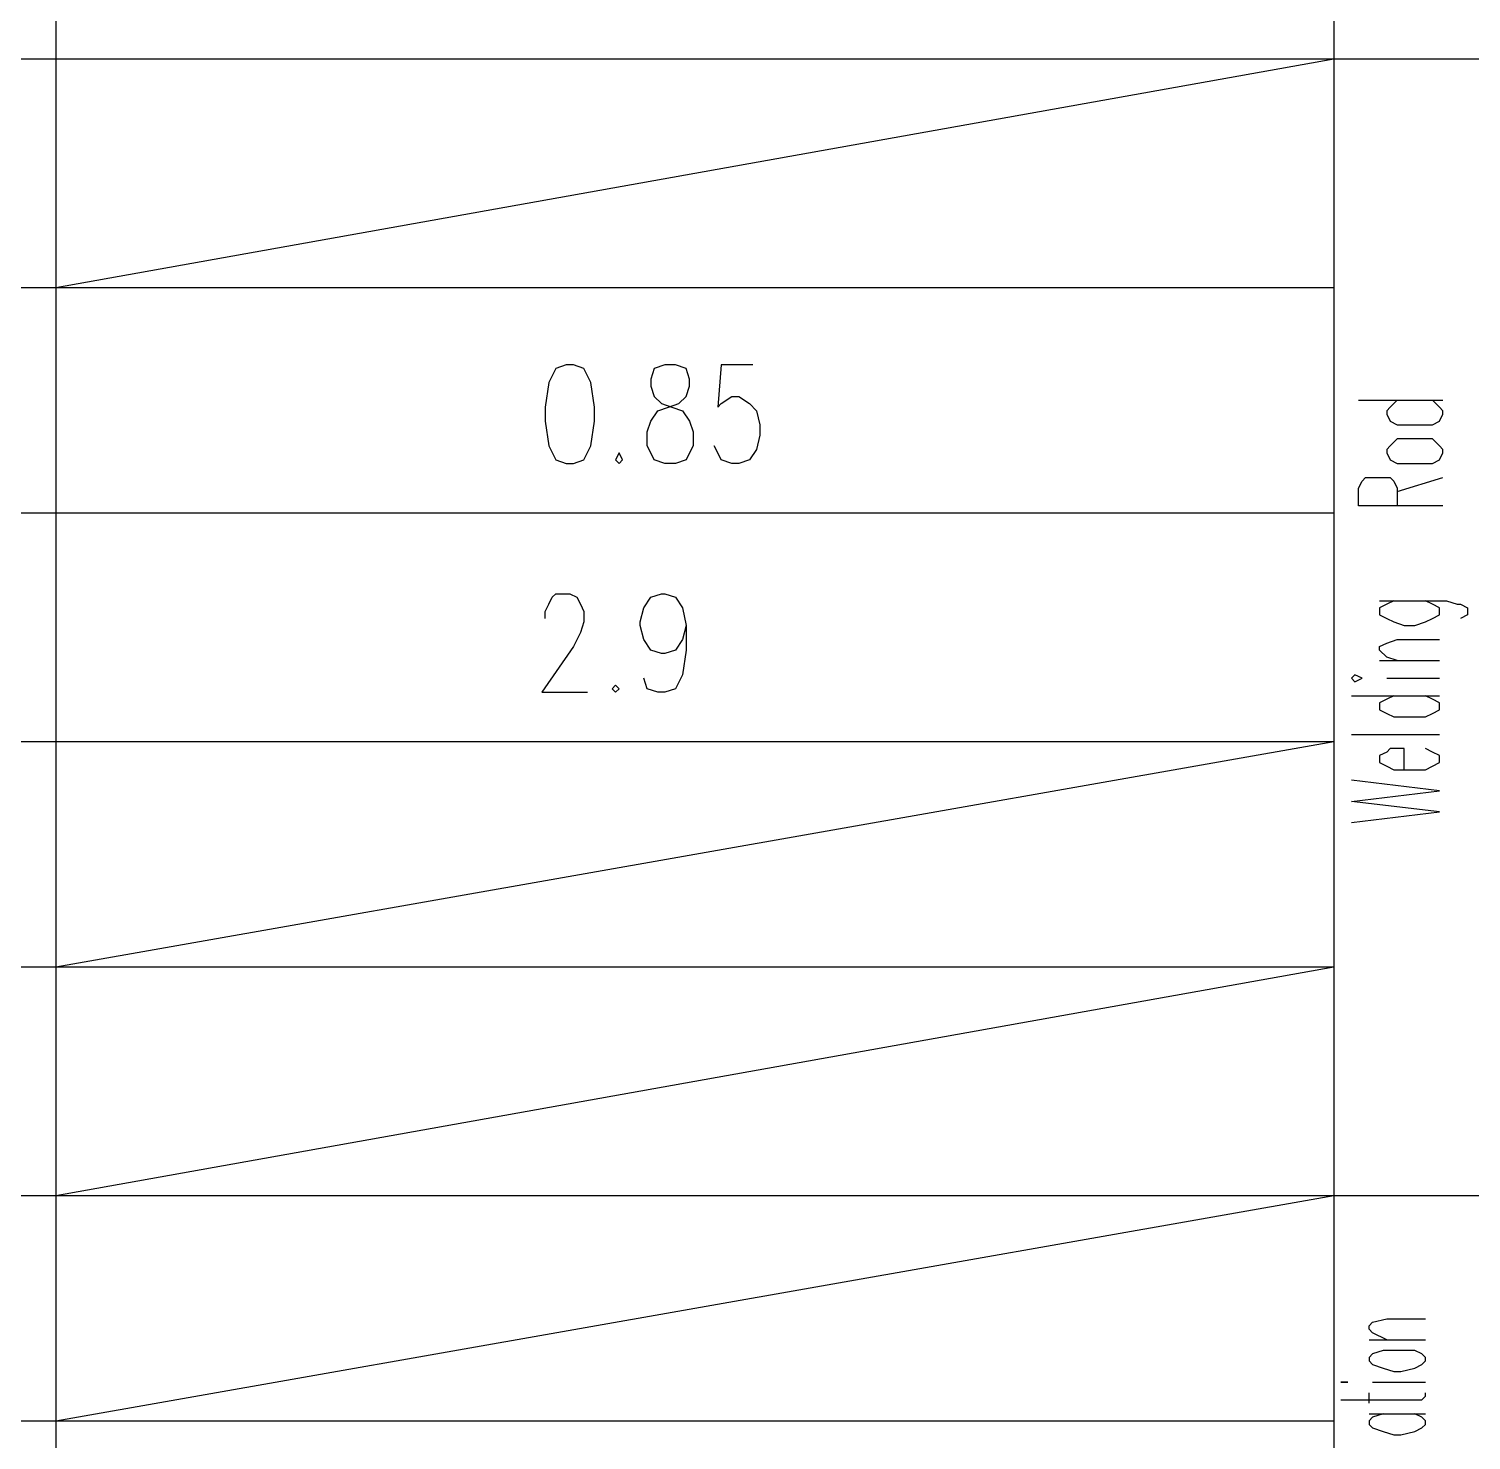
# Model space of a CAD drawing. Extents: x 13.06 to 16.25, y 9.33 to 13.85.
# Drawn here: x 15.4656 to 15.7387, y 13.0643 to 13.3317 of the extents above; entities that cross this region are included whole.
import ezdxf

# ---------------------------------------------------------------- set-up
doc = ezdxf.new("R2010")
doc.units = 0
doc.header["$MEASUREMENT"] = 0
doc.linetypes.add('AUSGEZOGEN', pattern=[0])
doc.layers.get('0').update_dxf_attribs({"linetype": 'AUSGEZOGEN'})

msp = doc.modelspace()

# ---------------------------------------------------------------- linework, layer by layer
for points in [[(15.71267, 13.756), (15.71267, 12.81)], [(15.47067, 13.71333), (15.47067, 12.81)], [(15.22867, 13.326), (15.71267, 13.326)], [(15.47067, 13.28267), (15.71267, 13.326)], [(15.71267, 13.326), (16.19667, 13.326)], [(15.22867, 13.28267), (15.71267, 13.28267)], [(15.56733, 13.268), (15.56533, 13.26733), (15.56533, 13.26733), (15.564, 13.26467), (15.564, 13.26467), (15.56333, 13.26), (15.56333, 13.26), (15.56333, 13.25733), (15.56333, 13.25733), (15.564, 13.25267), (15.564, 13.25267), (15.56533, 13.25), (15.56533, 13.25), (15.56733, 13.24933), (15.56733, 13.24933), (15.56867, 13.24933), (15.56867, 13.24933), (15.57067, 13.25), (15.57067, 13.25), (15.572, 13.25267), (15.572, 13.25267), (15.57267, 13.25733), (15.57267, 13.25733), (15.57267, 13.26), (15.57267, 13.26), (15.572, 13.26467), (15.572, 13.26467), (15.57067, 13.26733), (15.57067, 13.26733), (15.56867, 13.268), (15.56867, 13.268), (15.56733, 13.268), (15.56733, 13.268)], [(15.586, 13.268), (15.584, 13.26733), (15.584, 13.26733), (15.58333, 13.26533), (15.58333, 13.26533), (15.58333, 13.264), (15.58333, 13.264), (15.584, 13.262), (15.584, 13.262), (15.58533, 13.26067), (15.58533, 13.26067), (15.58733, 13.26), (15.58733, 13.26), (15.58933, 13.25933), (15.58933, 13.25933), (15.59067, 13.25733), (15.59067, 13.25733), (15.59133, 13.25533), (15.59133, 13.25533), (15.59133, 13.25267), (15.59133, 13.25267), (15.59067, 13.25133), (15.59067, 13.25133), (15.59, 13.25), (15.59, 13.25), (15.588, 13.24933), (15.588, 13.24933), (15.586, 13.24933), (15.586, 13.24933), (15.584, 13.25), (15.584, 13.25), (15.58333, 13.25133), (15.58333, 13.25133), (15.58267, 13.25267), (15.58267, 13.25267), (15.58267, 13.25533), (15.58267, 13.25533), (15.58333, 13.25733), (15.58333, 13.25733), (15.58467, 13.25933), (15.58467, 13.25933), (15.58667, 13.26), (15.58667, 13.26), (15.58867, 13.26067), (15.58867, 13.26067), (15.59, 13.262), (15.59, 13.262), (15.59067, 13.264), (15.59067, 13.264), (15.59067, 13.26533), (15.59067, 13.26533), (15.59, 13.26733), (15.59, 13.26733), (15.588, 13.268), (15.588, 13.268), (15.586, 13.268), (15.586, 13.268)], [(15.60267, 13.268), (15.59667, 13.268), (15.59667, 13.268), (15.596, 13.26), (15.596, 13.26), (15.59667, 13.26067), (15.59667, 13.26067), (15.59867, 13.262), (15.59867, 13.262), (15.6, 13.262), (15.6, 13.262), (15.602, 13.26067), (15.602, 13.26067), (15.60333, 13.25933), (15.60333, 13.25933), (15.604, 13.25667), (15.604, 13.25667), (15.604, 13.25467), (15.604, 13.25467), (15.60333, 13.252), (15.60333, 13.252), (15.602, 13.25), (15.602, 13.25), (15.6, 13.24933), (15.6, 13.24933), (15.59867, 13.24933), (15.59867, 13.24933), (15.59667, 13.25), (15.59667, 13.25), (15.596, 13.25133), (15.596, 13.25133), (15.59533, 13.25267)], [(15.71733, 13.26133), (15.73333, 13.26133)], [(15.72467, 13.26133), (15.72333, 13.26), (15.72333, 13.26), (15.72267, 13.25933), (15.72267, 13.25933), (15.72267, 13.25867), (15.72267, 13.25867), (15.72333, 13.25733), (15.72333, 13.25733), (15.72467, 13.25667), (15.72467, 13.25667), (15.73133, 13.25667), (15.73133, 13.25667), (15.73267, 13.25733), (15.73267, 13.25733), (15.73333, 13.25867), (15.73333, 13.25867), (15.73333, 13.25933), (15.73333, 13.25933), (15.73267, 13.26), (15.73267, 13.26), (15.73133, 13.26133)], [(15.72267, 13.25133), (15.72333, 13.25), (15.72333, 13.25), (15.72467, 13.24933), (15.72467, 13.24933), (15.73133, 13.24933), (15.73133, 13.24933), (15.73267, 13.25), (15.73267, 13.25), (15.73333, 13.25133), (15.73333, 13.25133), (15.73333, 13.252), (15.73333, 13.252), (15.73267, 13.25267), (15.73267, 13.25267), (15.73133, 13.254), (15.73133, 13.254), (15.72467, 13.254), (15.72467, 13.254), (15.72333, 13.25267), (15.72333, 13.25267), (15.72267, 13.252), (15.72267, 13.252), (15.72267, 13.25133), (15.72267, 13.25133)], [(15.57733, 13.25133), (15.57667, 13.25), (15.57667, 13.25), (15.57733, 13.24933), (15.57733, 13.24933), (15.578, 13.25), (15.578, 13.25), (15.57733, 13.25133), (15.57733, 13.25133)], [(15.73333, 13.24133), (15.71733, 13.24133), (15.71733, 13.24133), (15.71733, 13.24467), (15.71733, 13.24467), (15.718, 13.246), (15.718, 13.246), (15.71867, 13.24667), (15.71867, 13.24667), (15.72333, 13.24667), (15.72333, 13.24667), (15.724, 13.246), (15.724, 13.246), (15.72467, 13.24467), (15.72467, 13.24467), (15.72467, 13.24133)], [(15.72467, 13.244), (15.73333, 13.24667)], [(15.22867, 13.24), (15.71267, 13.24)], [(15.56333, 13.22), (15.56333, 13.22133), (15.56333, 13.22133), (15.564, 13.22267), (15.564, 13.22267), (15.56467, 13.224), (15.56467, 13.224), (15.56533, 13.22467), (15.56533, 13.22467), (15.568, 13.22467), (15.568, 13.22467), (15.56933, 13.224), (15.56933, 13.224), (15.57, 13.22267), (15.57, 13.22267), (15.57067, 13.22133), (15.57067, 13.22133), (15.57067, 13.21933), (15.57067, 13.21933), (15.57, 13.21733), (15.57, 13.21733), (15.56867, 13.21467), (15.56867, 13.21467), (15.56267, 13.206), (15.56267, 13.206), (15.57133, 13.206)], [(15.59, 13.21867), (15.58933, 13.216), (15.58933, 13.216), (15.588, 13.214), (15.588, 13.214), (15.586, 13.21333), (15.586, 13.21333), (15.58533, 13.21333), (15.58533, 13.21333), (15.58333, 13.214), (15.58333, 13.214), (15.582, 13.216), (15.582, 13.216), (15.58133, 13.21867), (15.58133, 13.21867), (15.58133, 13.21933), (15.58133, 13.21933), (15.582, 13.222), (15.582, 13.222), (15.58333, 13.224), (15.58333, 13.224), (15.58533, 13.22467), (15.58533, 13.22467), (15.586, 13.22467), (15.586, 13.22467), (15.588, 13.224), (15.588, 13.224), (15.58933, 13.222), (15.58933, 13.222), (15.59, 13.21867), (15.59, 13.21867), (15.59, 13.214), (15.59, 13.214), (15.58933, 13.20933), (15.58933, 13.20933), (15.588, 13.20667), (15.588, 13.20667), (15.586, 13.206), (15.586, 13.206), (15.58467, 13.206), (15.58467, 13.206), (15.58267, 13.20667), (15.58267, 13.20667), (15.582, 13.20867)], [(15.72133, 13.22333), (15.734, 13.22333), (15.734, 13.22333), (15.736, 13.22267), (15.736, 13.22267), (15.73667, 13.22267), (15.73667, 13.22267), (15.738, 13.222), (15.738, 13.222), (15.738, 13.22067), (15.738, 13.22067), (15.73667, 13.22)], [(15.724, 13.22333), (15.72267, 13.22267), (15.72267, 13.22267), (15.72133, 13.222), (15.72133, 13.222), (15.72133, 13.22067), (15.72133, 13.22067), (15.72267, 13.22), (15.72267, 13.22), (15.724, 13.21933), (15.724, 13.21933), (15.726, 13.21867), (15.726, 13.21867), (15.728, 13.21867), (15.728, 13.21867), (15.73, 13.21933), (15.73, 13.21933), (15.73133, 13.22), (15.73133, 13.22), (15.73267, 13.22067), (15.73267, 13.22067), (15.73267, 13.222), (15.73267, 13.222), (15.73133, 13.22267), (15.73133, 13.22267), (15.73, 13.22333)], [(15.72467, 13.212), (15.72267, 13.21267), (15.72267, 13.21267), (15.72133, 13.214), (15.72133, 13.214), (15.72133, 13.21467), (15.72133, 13.21467), (15.72267, 13.21533), (15.72267, 13.21533), (15.72467, 13.216), (15.72467, 13.216), (15.73267, 13.216)], [(15.72133, 13.212), (15.73267, 13.212)], [(15.57667, 13.20733), (15.576, 13.20667), (15.576, 13.20667), (15.57667, 13.206), (15.57667, 13.206), (15.57733, 13.20667), (15.57733, 13.20667), (15.57667, 13.20733), (15.57667, 13.20733)], [(15.71667, 13.208), (15.718, 13.20867), (15.718, 13.20867), (15.71667, 13.20933), (15.71667, 13.20933), (15.716, 13.20867), (15.716, 13.20867), (15.71667, 13.208), (15.71667, 13.208)], [(15.72267, 13.20867), (15.73267, 13.20867)], [(15.716, 13.20533), (15.73267, 13.20533)], [(15.724, 13.20533), (15.72267, 13.20467), (15.72267, 13.20467), (15.72133, 13.204), (15.72133, 13.204), (15.72133, 13.20267), (15.72133, 13.20267), (15.72267, 13.202), (15.72267, 13.202), (15.724, 13.20133), (15.724, 13.20133), (15.73, 13.20133), (15.73, 13.20133), (15.73133, 13.202), (15.73133, 13.202), (15.73267, 13.20267), (15.73267, 13.20267), (15.73267, 13.204), (15.73267, 13.204), (15.73133, 13.20467), (15.73133, 13.20467), (15.73, 13.20533)], [(15.22867, 13.19667), (15.71267, 13.19667)], [(15.47067, 13.154), (15.71267, 13.19667)], [(15.716, 13.198), (15.73267, 13.198)], [(15.726, 13.19133), (15.726, 13.19533), (15.726, 13.19533), (15.72467, 13.19533), (15.72467, 13.19533), (15.72333, 13.19533), (15.72333, 13.19533), (15.72267, 13.19467), (15.72267, 13.19467), (15.72133, 13.194), (15.72133, 13.194), (15.72133, 13.19267), (15.72133, 13.19267), (15.72267, 13.192), (15.72267, 13.192), (15.724, 13.19133), (15.724, 13.19133), (15.73, 13.19133), (15.73, 13.19133), (15.73133, 13.192), (15.73133, 13.192), (15.73267, 13.19267), (15.73267, 13.19267), (15.73267, 13.194), (15.73267, 13.194), (15.73133, 13.19467), (15.73133, 13.19467), (15.73, 13.19533)], [(15.716, 13.18133), (15.73267, 13.18333), (15.73267, 13.18333), (15.716, 13.18533), (15.716, 13.18533), (15.73267, 13.18733), (15.73267, 13.18733), (15.716, 13.18933)], [(15.22867, 13.154), (15.71267, 13.154)], [(15.47067, 13.11067), (15.71267, 13.154)], [(15.22867, 13.11067), (15.71267, 13.11067)], [(15.47067, 13.068), (15.71267, 13.11067)], [(15.71267, 13.11067), (16.19667, 13.11067)], [(15.72267, 13.08333), (15.72, 13.08467), (15.72, 13.08467), (15.71933, 13.08533), (15.71933, 13.08533), (15.71933, 13.086), (15.71933, 13.086), (15.72, 13.08667), (15.72, 13.08667), (15.72267, 13.08733), (15.72267, 13.08733), (15.73, 13.08733)], [(15.71933, 13.08333), (15.73, 13.08333)], [(15.71933, 13.07933), (15.72, 13.07867), (15.72, 13.07867), (15.722, 13.078), (15.722, 13.078), (15.724, 13.07733), (15.724, 13.07733), (15.72533, 13.07733), (15.72533, 13.07733), (15.728, 13.078), (15.728, 13.078), (15.72933, 13.07867), (15.72933, 13.07867), (15.73, 13.07933), (15.73, 13.07933), (15.73, 13.08), (15.73, 13.08), (15.72933, 13.08067), (15.72933, 13.08067), (15.728, 13.08133), (15.728, 13.08133), (15.722, 13.08133), (15.722, 13.08133), (15.72, 13.08067), (15.72, 13.08067), (15.71933, 13.08), (15.71933, 13.08), (15.71933, 13.07933), (15.71933, 13.07933)], [(15.71467, 13.07533), (15.71533, 13.07533), (15.71533, 13.07533), (15.71467, 13.07533), (15.71467, 13.07533), (15.714, 13.07533), (15.714, 13.07533), (15.71467, 13.07533), (15.71467, 13.07533)], [(15.714, 13.072), (15.72933, 13.072), (15.72933, 13.072), (15.73, 13.07267), (15.73, 13.07267), (15.73, 13.07333)], [(15.71933, 13.07133), (15.71933, 13.07333)], [(15.72, 13.07533), (15.73, 13.07533)], [(15.22867, 13.068), (15.71267, 13.068)], [(15.71933, 13.06933), (15.73, 13.06933)], [(15.722, 13.06933), (15.72, 13.06867), (15.72, 13.06867), (15.71933, 13.068), (15.71933, 13.068), (15.71933, 13.06733), (15.71933, 13.06733), (15.72, 13.06667), (15.72, 13.06667), (15.722, 13.066), (15.722, 13.066), (15.724, 13.06533), (15.724, 13.06533), (15.72533, 13.06533), (15.72533, 13.06533), (15.728, 13.066), (15.728, 13.066), (15.72933, 13.06667), (15.72933, 13.06667), (15.73, 13.06733), (15.73, 13.06733), (15.73, 13.068), (15.73, 13.068), (15.72933, 13.06867), (15.72933, 13.06867), (15.728, 13.06933)]]:
    msp.add_lwpolyline(points)

doc.saveas('drawing.dxf')
